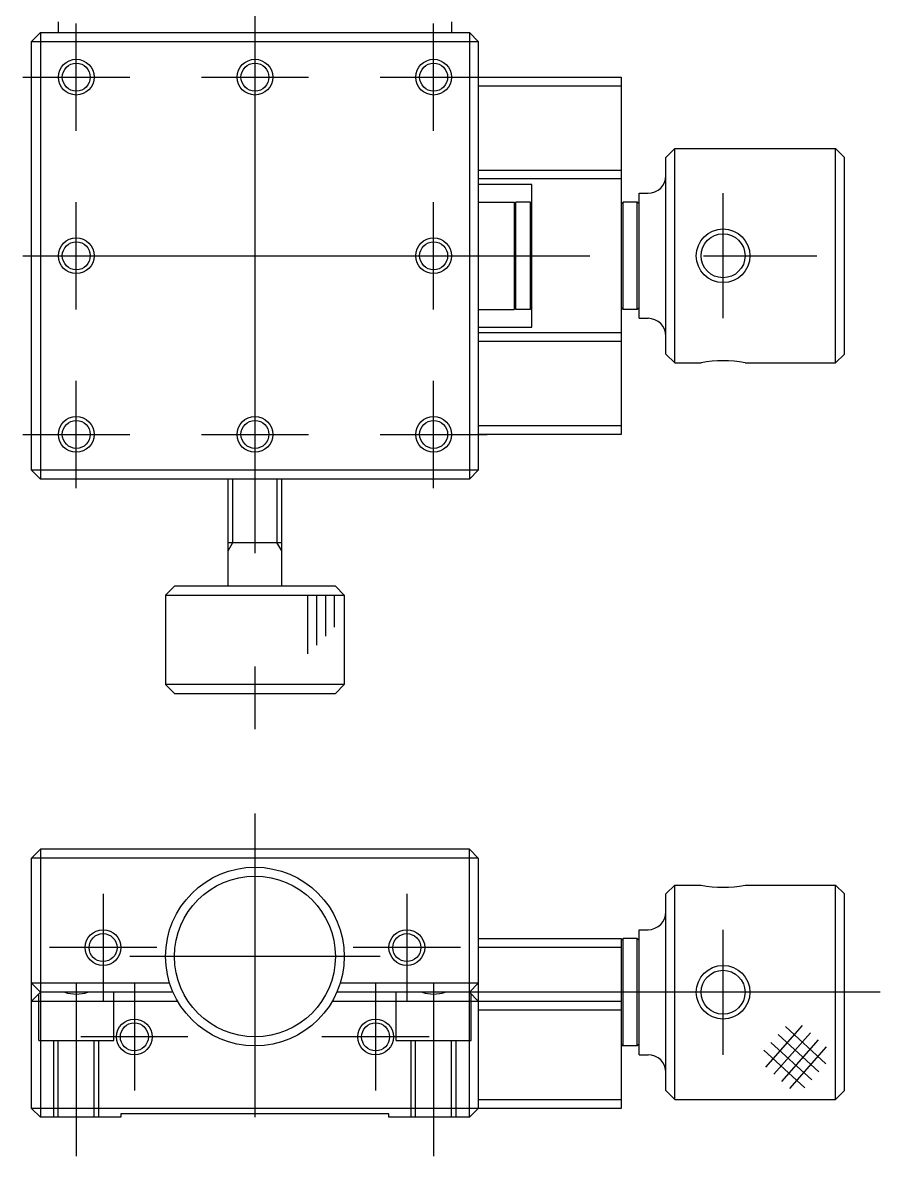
# Model space of a CAD drawing. Extents: x 1 to 191, y 0 to 116.
# Drawn here: x 71.8 to 119.8, y 18.9 to 82.3 of the extents above; entities that cross this region are included whole.
import ezdxf

# ---------------------------------------------------------------- set-up
doc = ezdxf.new("R2010")
doc.units = 0
doc.linetypes.add('CENTER', pattern=[50.8, 31.75, -6.35, 6.35, -6.35])
doc.linetypes.add('DASHED', pattern=[19.05, 12.7, -6.35])
doc.layers.get('0').update_dxf_attribs({"linetype": 'CONTINUOUS'})
doc.layers.add('CENTER', color=1, linetype='CENTER')

msp = doc.modelspace()

# ---------------------------------------------------------------- linework, layer by layer
at = {"color": 7, "linetype": 'CONTINUOUS'}
for p, q in [((73.762, 81.775), (73.762, 82.375)), ((95.762, 82.375), (95.762, 81.775)), ((72.762, 81.775), (72.262, 81.275)), ((72.262, 57.275), (72.262, 81.275)), ((72.262, 81.275), (97.262, 81.275)), ((72.762, 81.775), (96.762, 81.775)), ((72.762, 81.775), (72.762, 56.775)), ((96.762, 81.775), (96.762, 56.775)), ((97.262, 81.275), (96.762, 81.775)), ((97.262, 81.275), (97.262, 57.275)), ((97.262, 79.275), (105.262, 79.275)), ((105.262, 78.775), (97.262, 78.775)), ((105.262, 79.275), (105.262, 59.275)), ((107.762, 74.775), (108.262, 75.275)), ((108.262, 63.275), (108.262, 75.275)), ((108.262, 75.275), (117.262, 75.275)), ((117.262, 63.275), (117.262, 75.275)), ((117.762, 74.775), (117.262, 75.275)), ((107.762, 63.775), (107.762, 74.775)), ((117.762, 63.775), (117.762, 74.775)), ((97.262, 74.075), (105.262, 74.075)), ((105.262, 73.575), (97.262, 73.575)), ((100.262, 73.275), (97.262, 73.275)), ((100.262, 65.275), (100.262, 73.275)), ((106.262, 65.775), (106.262, 72.775)), ((106.262, 72.775), (106.762, 72.775)), ((97.262, 72.275), (99.262, 72.275)), ((99.262, 72.175), (99.362, 72.275)), ((99.262, 72.275), (99.262, 66.275)), ((99.362, 66.275), (99.362, 72.275)), ((100.162, 72.275), (99.362, 72.275)), ((100.162, 72.275), (100.162, 66.275)), ((100.262, 72.175), (100.162, 72.275)), ((105.262, 72.175), (105.362, 72.275)), ((105.362, 66.275), (105.362, 72.275)), ((106.162, 72.275), (105.362, 72.275)), ((106.162, 66.275), (106.162, 72.275)), ((106.262, 72.175), (106.162, 72.275)), ((97.262, 66.275), (99.262, 66.275)), ((99.262, 66.375), (99.362, 66.275)), ((100.162, 66.275), (99.362, 66.275)), ((100.262, 66.375), (100.162, 66.275)), ((105.262, 66.375), (105.362, 66.275)), ((106.162, 66.275), (105.362, 66.275)), ((106.262, 66.375), (106.162, 66.275)), ((106.262, 65.775), (106.762, 65.775)), ((97.262, 65.275), (100.262, 65.275)), ((97.262, 64.975), (105.262, 64.975)), ((105.262, 64.475), (97.262, 64.475)), ((107.762, 63.775), (108.262, 63.275)), ((117.762, 63.775), (117.262, 63.275)), ((108.262, 63.275), (109.733, 63.275)), ((112.192, 63.275), (117.262, 63.275)), ((97.262, 59.775), (105.262, 59.775)), ((105.262, 59.275), (97.262, 59.275)), ((97.262, 57.275), (72.262, 57.275)), ((72.262, 57.275), (72.762, 56.775)), ((96.762, 56.775), (97.262, 57.275)), ((96.762, 56.775), (72.762, 56.775)), ((83.262, 50.775), (83.262, 56.775)), ((86.262, 50.775), (86.262, 56.775)), ((83.262, 53.233), (86.262, 53.233)), ((80.262, 50.775), (79.762, 50.275)), ((89.262, 50.775), (80.262, 50.775)), ((89.262, 50.775), (89.762, 50.275)), ((79.762, 50.275), (89.762, 50.275)), ((79.762, 50.275), (79.762, 45.275)), ((89.762, 50.275), (89.762, 45.275)), ((89.762, 45.275), (79.762, 45.275)), ((80.262, 44.775), (79.762, 45.275)), ((89.262, 44.775), (89.762, 45.275)), ((80.262, 44.775), (89.262, 44.775)), ((72.762, 36.048), (72.262, 35.548)), ((97.262, 35.548), (72.262, 35.548)), ((72.262, 21.548), (72.262, 35.548)), ((72.762, 36.048), (72.762, 21.048)), ((96.762, 36.048), (72.762, 36.048)), ((97.262, 35.548), (96.762, 36.048)), ((96.762, 21.048), (96.762, 36.048)), ((97.262, 35.548), (97.262, 21.548)), ((107.762, 33.548), (108.262, 34.048)), ((108.262, 22.048), (108.262, 34.048)), ((108.262, 34.048), (109.733, 34.048)), ((112.192, 34.048), (117.262, 34.048)), ((117.262, 22.048), (117.262, 34.048)), ((117.762, 33.548), (117.262, 34.048)), ((107.762, 22.548), (107.762, 33.548)), ((117.762, 22.548), (117.762, 33.548)), ((106.262, 24.548), (106.262, 31.548)), ((106.262, 31.548), (106.762, 31.548)), ((97.262, 31.048), (105.262, 31.048)), ((105.262, 30.548), (97.262, 30.548)), ((105.262, 30.948), (105.362, 31.048)), ((105.262, 31.048), (105.262, 21.548)), ((106.162, 31.048), (105.362, 31.048)), ((105.362, 25.048), (105.362, 31.048)), ((106.162, 25.048), (106.162, 31.048)), ((106.262, 30.948), (106.162, 31.048)), ((72.262, 28.548), (72.762, 28.048)), ((79.992, 28.548), (72.262, 28.548)), ((72.762, 28.048), (72.262, 27.548)), ((80.179, 28.048), (72.762, 28.048)), ((96.762, 28.048), (89.345, 28.048)), ((97.262, 28.548), (89.532, 28.548)), ((96.762, 28.048), (97.262, 28.548)), ((97.262, 27.548), (96.762, 28.048)), ((97.262, 28.548), (97.262, 21.548)), ((72.262, 27.548), (80.432, 27.548)), ((89.092, 27.548), (97.262, 27.548)), ((97.262, 27.548), (105.262, 27.548)), ((105.262, 27.048), (97.262, 27.048)), ((105.262, 25.148), (105.362, 25.048)), ((106.162, 25.048), (105.362, 25.048)), ((106.262, 25.148), (106.162, 25.048)), ((106.262, 24.548), (106.762, 24.548)), ((107.762, 22.548), (108.262, 22.048)), ((117.762, 22.548), (117.262, 22.048)), ((97.262, 22.048), (105.262, 22.048)), ((108.262, 22.048), (117.262, 22.048)), ((72.262, 21.548), (72.762, 21.048)), ((97.262, 21.548), (72.262, 21.548)), ((77.262, 21.048), (72.762, 21.048)), ((77.262, 21.248), (77.262, 21.048)), ((92.262, 21.248), (77.262, 21.248)), ((92.262, 21.048), (92.262, 21.248)), ((96.762, 21.048), (92.262, 21.048)), ((96.762, 21.048), (97.262, 21.548)), ((105.262, 21.548), (97.262, 21.548))]:
    msp.add_line(p, q, dxfattribs=at)
at = {"color": 3, "linetype": 'CONTINUOUS'}
for p, q in [((83.533, 53.233), (83.533, 56.775)), ((85.992, 56.775), (85.992, 53.233)), ((83.262, 52.765), (83.533, 53.233)), ((86.262, 52.765), (85.992, 53.233)), ((87.703, 50.272), (87.703, 46.984)), ((88.203, 50.272), (88.203, 47.484)), ((88.703, 50.272), (88.703, 47.984)), ((89.203, 50.272), (89.203, 48.484)), ((113.35, 23.852), (115.407, 26.18)), ((114.455, 26.123), (116.721, 24.043)), ((113.8, 23.455), (115.856, 25.783)), ((114.049, 25.68), (116.324, 23.594)), ((114.25, 23.058), (116.306, 25.386)), ((113.238, 24.796), (115.529, 22.694)), ((113.643, 25.238), (115.927, 23.144)), ((114.699, 22.661), (116.756, 24.989))]:
    msp.add_line(p, q, dxfattribs=at)
at = {"color": 3, "linetype": 'DASHED'}
for p, q in [((72.662, 25.348), (72.662, 27.948)), ((76.862, 25.348), (76.862, 28.048)), ((92.662, 25.348), (92.662, 28.048)), ((96.862, 25.348), (96.862, 27.948)), ((72.662, 25.348), (76.862, 25.348)), ((73.512, 21.048), (73.512, 25.348)), ((73.756, 21.048), (73.756, 25.348)), ((75.769, 21.048), (75.769, 25.348)), ((76.012, 25.348), (76.012, 21.048)), ((92.662, 25.348), (96.862, 25.348)), ((93.512, 21.048), (93.512, 25.348)), ((93.756, 21.048), (93.756, 25.348)), ((95.769, 21.048), (95.769, 25.348)), ((96.012, 25.348), (96.012, 21.048))]:
    msp.add_line(p, q, dxfattribs=at)
at = {"color": 3, "linetype": 'CONTINUOUS'}
for centre, radius in [((74.762, 79.275), 1), ((84.762, 79.275), 1), ((94.762, 79.275), 1), ((110.962, 69.275), 1.5), ((74.762, 69.275), 1), ((94.762, 69.275), 1), ((74.762, 59.275), 1), ((84.762, 59.275), 1), ((94.762, 59.275), 1), ((76.262, 30.548), 1), ((93.262, 30.548), 1), ((110.962, 28.048), 1.5), ((78.012, 25.548), 1), ((91.512, 25.548), 1)]:
    msp.add_circle(centre, radius, dxfattribs=at)
at = {"color": 7, "linetype": 'CONTINUOUS'}
for centre, radius in [((74.762, 79.275), 0.783), ((84.762, 79.275), 0.783), ((94.762, 79.275), 0.783), ((110.962, 69.275), 1.23), ((74.762, 69.275), 0.783), ((94.762, 69.275), 0.783), ((74.762, 59.275), 0.783), ((84.762, 59.275), 0.783), ((94.762, 59.275), 0.783), ((84.762, 30.048), 5), ((84.762, 30.048), 4.5), ((76.262, 30.548), 0.783), ((93.262, 30.548), 0.783), ((110.962, 28.048), 1.23), ((78.012, 25.548), 0.783), ((91.512, 25.548), 0.783)]:
    msp.add_circle(centre, radius, dxfattribs=at)
for centre, radius, start, end in [((106.762, 73.775), 1, 270, 0), ((106.762, 64.775), 1, 0, 90), ((110.962, 57.402), 6, 78.17538, 101.82462), ((110.962, 39.921), 6, 258.17538, 281.82462), ((106.762, 32.548), 1, 270, 0), ((74.762, 30.048), 2.1, 252.24721, 287.75279), ((94.762, 30.048), 2.1, 252.24721, 287.75279), ((106.762, 23.548), 1, 0, 90)]:
    msp.add_arc(centre, radius, start, end, dxfattribs=at)
at = {"layer": 'CENTER', "color": 1, "linetype": 'CENTER'}
for p, q in [((84.762, 84.375), (84.762, 42.775)), ((74.762, 76.275), (74.762, 82.275)), ((94.762, 76.275), (94.762, 82.275)), ((71.762, 79.275), (77.762, 79.275)), ((81.762, 79.275), (87.762, 79.275)), ((91.762, 79.275), (97.762, 79.275)), ((110.962, 65.775), (110.962, 72.775)), ((74.762, 66.275), (74.762, 72.275)), ((94.762, 66.275), (94.762, 72.275)), ((71.762, 69.275), (119.762, 69.275)), ((74.762, 56.275), (74.762, 62.275)), ((94.762, 56.275), (94.762, 62.275)), ((71.762, 59.275), (77.762, 59.275)), ((81.762, 59.275), (87.762, 59.275)), ((91.762, 59.275), (97.762, 59.275)), ((84.762, 38.048), (84.762, 21.048)), ((76.262, 33.548), (76.262, 27.548)), ((93.262, 33.548), (93.262, 27.548)), ((110.962, 24.548), (110.962, 31.548)), ((79.262, 30.548), (73.262, 30.548)), ((96.262, 30.548), (90.262, 30.548)), ((91.762, 30.048), (77.762, 30.048)), ((74.762, 28.548), (74.762, 18.862)), ((78.012, 28.548), (78.012, 22.548)), ((91.512, 28.548), (91.512, 22.548)), ((94.762, 28.548), (94.762, 18.862)), ((119.762, 28.048), (96.762, 28.048)), ((81.012, 25.548), (75.012, 25.548)), ((94.512, 25.548), (88.512, 25.548))]:
    msp.add_line(p, q, dxfattribs=at)

doc.saveas('drawing.dxf')
